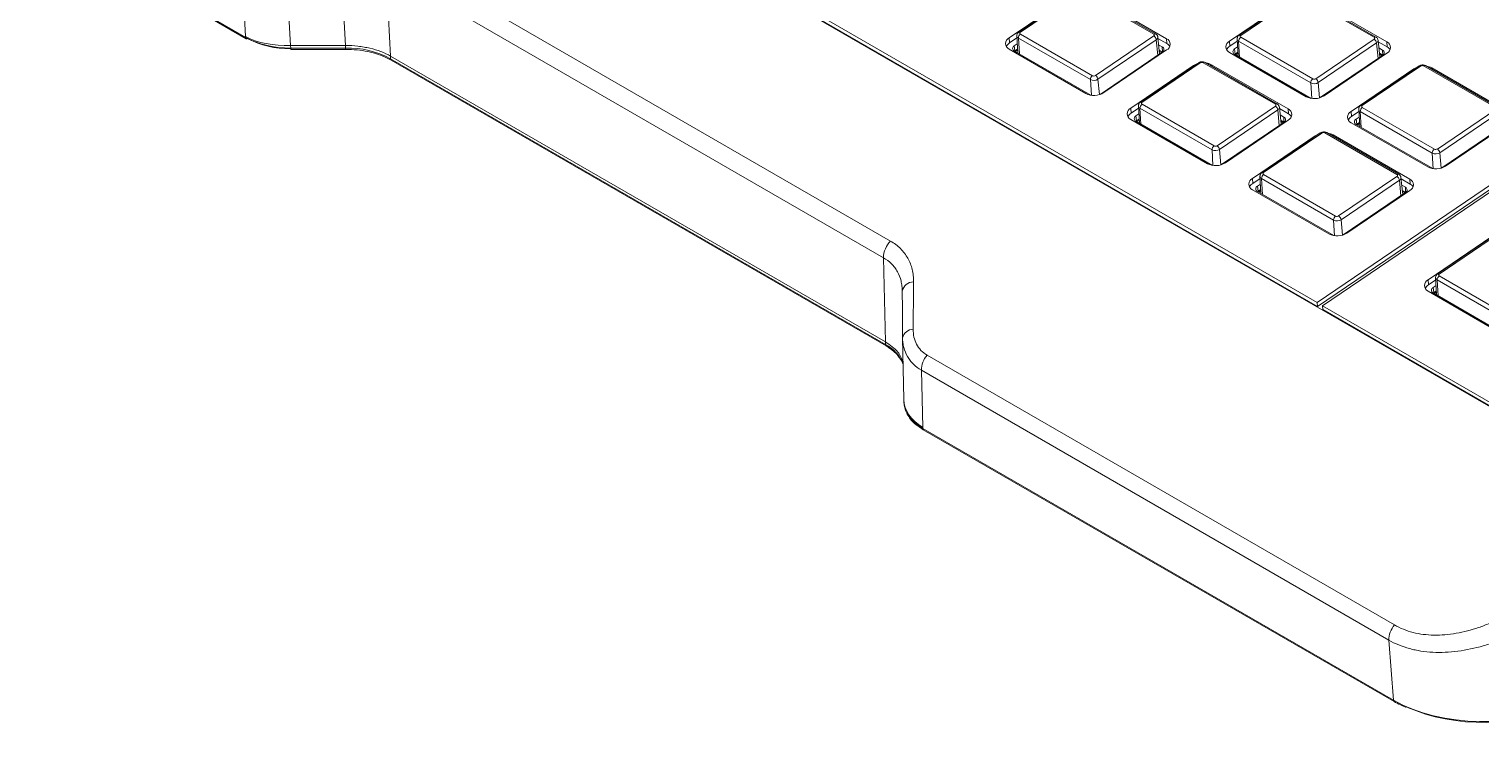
# Model space of a CAD drawing. Header units: millimetres. Extents: x 56 to 1167, y 133 to 726.
# Drawn here: x 753.9 to 981.8, y 426.3 to 536.2 of the extents above; entities that cross this region are included whole.
import ezdxf

# ---------------------------------------------------------------- set-up
doc = ezdxf.new("R2010")
doc.units = ezdxf.units.MM

msp = doc.modelspace()

# ---------------------------------------------------------------- linework, layer by layer
at = {"color": 7, "linetype": 'Continuous', "lineweight": 15}
for p, q in [((1007.501, 462.856), (732.029, 621.883)), ((713.951, 577.54), (787.87, 534.868)), ((714.055, 577.328), (787.973, 534.656)), ((831.677, 565.071), (956.103, 493.241)), ((956.153, 492.619), (831.726, 564.449)), ((811.02, 547.984), (889.127, 502.894)), ((803.558, 533.605), (802.894, 545.865)), ((888.023, 500.274), (809.916, 545.365)), ((809.916, 545.365), (810.645, 531.914)), ((787.859, 535.011), (787.363, 544.162)), ((794.395, 543.482), (794.93, 533.599)), ((917.626, 541.458), (907.764, 534.769)), ((918.432, 541.916), (909.275, 535.704)), ((918.682, 541.891), (909.525, 535.679)), ((930.467, 535.383), (919.154, 541.914)), ((930.748, 535.427), (919.434, 541.958)), ((932.47, 534.658), (920.449, 541.598)), ((952.215, 540.949), (942.353, 534.259)), ((953.021, 541.406), (943.864, 535.195)), ((953.271, 541.381), (944.114, 535.17)), ((965.056, 534.873), (953.743, 541.405)), ((965.337, 534.918), (954.023, 541.449)), ((967.059, 534.149), (955.038, 541.088)), ((1019.75, 536.414), (956.103, 493.241)), ((1020.229, 536.083), (956.153, 492.619)), ((956.952, 492.751), (1020.529, 535.877)), ((787.87, 534.868), (787.859, 535.011)), ((794.94, 533.599), (803.558, 533.605)), ((794.94, 533.599), (794.971, 533.191)), ((803.562, 533.196), (803.562, 533.605)), ((907.826, 533.991), (907.764, 534.769)), ((908.978, 534.773), (907.826, 533.991)), ((908.57, 533.561), (909.029, 533.873)), ((908.669, 532.762), (908.57, 533.561)), ((908.959, 535.102), (909.112, 532.41)), ((920.517, 528.231), (909.204, 534.762)), ((909.275, 535.704), (909.279, 535.707)), ((909.525, 535.383), (920.839, 528.852)), ((921.311, 528.875), (930.468, 535.087)), ((930.852, 534.501), (921.694, 528.289)), ((930.737, 535.433), (930.748, 535.427)), ((931.364, 532.247), (931.093, 534.914)), ((931.093, 534.914), (931.094, 534.9)), ((932.531, 533.88), (931.115, 534.698)), ((931.216, 533.709), (931.79, 533.377)), ((932.531, 533.88), (932.47, 534.658)), ((942.415, 533.482), (942.353, 534.259)), ((943.567, 534.263), (942.415, 533.482)), ((943.548, 534.593), (943.701, 531.901)), ((955.106, 527.722), (943.793, 534.253)), ((943.864, 535.195), (943.868, 535.198)), ((944.114, 534.874), (955.428, 528.343)), ((955.9, 528.366), (965.057, 534.577)), ((965.441, 533.991), (956.284, 527.78)), ((965.326, 534.923), (965.337, 534.918)), ((965.953, 531.738), (965.682, 534.405)), ((965.682, 534.405), (965.683, 534.39)), ((967.12, 533.371), (965.704, 534.188)), ((967.12, 533.371), (967.059, 534.149)), ((794.97, 532.979), (803.562, 532.985)), ((794.971, 533.191), (803.562, 533.196)), ((810.645, 531.914), (888.324, 487.07)), ((810.645, 531.914), (810.645, 531.914)), ((810.645, 531.914), (810.645, 531.506)), ((810.645, 531.506), (888.325, 486.662)), ((810.748, 531.277), (888.428, 486.433)), ((907.769, 532.997), (919.79, 526.057)), ((920.576, 525.793), (908.572, 532.722)), ((908.597, 532.708), (908.669, 532.762)), ((908.669, 532.762), (909.076, 533.038)), ((909.086, 532.862), (908.739, 532.626)), ((931.793, 532.538), (922.024, 525.911)), ((922.613, 526.197), (932.475, 532.886)), ((931.301, 532.871), (931.815, 532.574)), ((931.716, 532.486), (931.317, 532.716)), ((931.815, 532.574), (931.79, 533.377)), ((931.815, 532.574), (931.83, 532.565)), ((942.358, 532.487), (954.379, 525.548)), ((943.159, 533.052), (943.618, 533.363)), ((943.258, 532.252), (943.159, 533.052)), ((955.165, 525.283), (943.161, 532.212)), ((943.186, 532.198), (943.258, 532.252)), ((943.258, 532.252), (943.665, 532.529)), ((943.675, 532.352), (943.328, 532.116)), ((966.382, 532.028), (956.613, 525.402)), ((957.202, 525.687), (967.064, 532.377)), ((965.805, 533.199), (966.379, 532.868)), ((965.89, 532.361), (966.404, 532.064)), ((966.305, 531.976), (965.906, 532.206)), ((966.404, 532.064), (966.379, 532.868)), ((966.404, 532.064), (966.419, 532.055)), ((936.718, 530.437), (926.856, 523.747)), ((937.524, 530.894), (928.367, 524.683)), ((937.774, 530.87), (928.616, 524.658)), ((937.529, 530.897), (937.524, 530.894)), ((949.559, 524.362), (938.245, 530.893)), ((938.515, 530.943), (938.526, 530.937)), ((949.84, 524.406), (938.526, 530.937)), ((951.562, 523.637), (939.541, 530.576)), ((971.307, 529.927), (961.445, 523.238)), ((972.113, 530.385), (962.956, 524.173)), ((972.363, 530.36), (963.205, 524.148)), ((972.118, 530.388), (972.113, 530.385)), ((984.148, 523.852), (972.834, 530.383)), ((973.104, 530.433), (973.115, 530.427)), ((984.429, 523.896), (973.115, 530.427)), ((986.151, 523.127), (974.13, 530.067)), ((928.367, 524.683), (928.371, 524.686)), ((928.617, 524.362), (939.931, 517.831)), ((949.829, 524.411), (949.84, 524.406)), ((926.918, 522.97), (926.856, 523.747)), ((928.07, 523.751), (926.918, 522.97)), ((927.662, 522.54), (928.121, 522.851)), ((927.76, 521.74), (927.662, 522.54)), ((928.051, 524.081), (928.204, 521.389)), ((939.609, 517.21), (928.295, 523.741)), ((940.403, 517.854), (949.56, 524.065)), ((949.944, 523.479), (940.786, 517.268)), ((950.456, 521.226), (950.185, 523.893)), ((950.185, 523.893), (950.186, 523.878)), ((951.623, 522.859), (950.207, 523.676)), ((950.307, 522.687), (950.882, 522.356)), ((950.907, 521.552), (950.882, 522.356)), ((951.623, 522.859), (951.562, 523.637)), ((961.507, 522.46), (961.445, 523.238)), ((962.659, 523.242), (961.507, 522.46)), ((962.251, 522.03), (962.71, 522.342)), ((962.64, 523.571), (962.793, 520.879)), ((974.198, 516.7), (962.884, 523.231)), ((962.956, 524.173), (962.96, 524.176)), ((963.206, 523.852), (974.52, 517.321)), ((974.992, 517.344), (984.149, 523.556)), ((984.533, 522.97), (975.375, 516.758)), ((926.861, 521.975), (938.882, 515.036)), ((939.668, 514.771), (927.664, 521.7)), ((927.689, 521.686), (927.76, 521.74)), ((927.76, 521.74), (928.168, 522.017)), ((928.178, 521.84), (927.831, 521.604)), ((950.884, 521.516), (941.116, 514.89)), ((941.705, 515.175), (951.567, 521.865)), ((956.616, 519.873), (947.458, 513.661)), ((956.866, 519.848), (947.708, 513.636)), ((950.393, 521.849), (950.907, 521.552)), ((950.807, 521.464), (950.409, 521.694)), ((950.907, 521.552), (950.922, 521.543)), ((956.621, 519.876), (956.616, 519.873)), ((968.651, 513.34), (957.337, 519.871)), ((957.607, 519.921), (957.618, 519.915)), ((968.932, 513.384), (957.618, 519.915)), ((961.45, 521.466), (973.471, 514.526)), ((962.349, 521.231), (962.251, 522.03)), ((974.257, 514.261), (962.253, 521.191)), ((962.278, 521.176), (962.349, 521.231)), ((962.349, 521.231), (962.757, 521.507)), ((962.767, 521.331), (962.42, 521.095)), ((985.473, 521.007), (975.705, 514.38)), ((976.294, 514.666), (986.156, 521.355)), ((955.81, 519.415), (945.948, 512.726)), ((970.653, 512.615), (958.633, 519.555)), ((947.143, 513.059), (947.296, 510.367)), ((947.458, 513.661), (947.463, 513.664)), ((947.709, 513.34), (959.023, 506.809)), ((959.494, 506.832), (968.652, 513.044)), ((968.921, 513.39), (968.932, 513.384)), ((946.009, 511.948), (945.948, 512.726)), ((945.953, 510.954), (957.974, 504.014)), ((947.162, 512.73), (946.009, 511.948)), ((946.754, 511.518), (947.213, 511.83)), ((946.852, 510.719), (946.754, 511.518)), ((958.759, 503.749), (946.756, 510.679)), ((946.781, 510.664), (946.852, 510.719)), ((946.852, 510.719), (947.26, 510.995)), ((947.27, 510.819), (946.922, 510.583)), ((958.701, 506.188), (947.387, 512.719)), ((969.036, 512.458), (959.878, 506.246)), ((960.797, 504.154), (970.659, 510.843)), ((969.548, 510.204), (969.277, 512.871)), ((969.277, 512.871), (969.278, 512.857)), ((970.715, 511.837), (969.299, 512.655)), ((969.399, 511.666), (969.974, 511.334)), ((969.485, 510.828), (969.999, 510.531)), ((969.899, 510.443), (969.5, 510.673)), ((969.999, 510.531), (969.974, 511.334)), ((970.715, 511.837), (970.653, 512.615)), ((969.976, 510.495), (960.208, 503.868)), ((969.999, 510.531), (970.014, 510.522)), ((984.193, 503.953), (975.036, 497.741)), ((984.443, 503.928), (975.285, 497.716)), ((983.387, 503.495), (973.525, 496.806)), ((888.324, 487.07), (888.023, 500.274)), ((974.72, 497.139), (974.873, 494.447)), ((975.036, 497.741), (975.04, 497.744)), ((975.286, 497.42), (986.6, 490.889)), ((973.587, 496.028), (973.525, 496.806)), ((973.53, 495.034), (985.551, 488.094)), ((974.739, 496.81), (973.587, 496.028)), ((974.331, 495.598), (974.79, 495.91)), ((974.43, 494.799), (974.331, 495.598)), ((986.337, 487.83), (974.333, 494.759)), ((974.358, 494.745), (974.43, 494.799)), ((974.43, 494.799), (974.837, 495.075)), ((974.847, 494.899), (974.5, 494.663)), ((986.278, 490.268), (974.964, 496.799)), ((956.153, 492.619), (956.103, 493.241)), ((956.952, 492.751), (1008.029, 463.265)), ((957.001, 492.129), (956.952, 492.751)), ((1007.536, 462.956), (957.001, 492.129)), ((888.324, 487.07), (888.325, 487.07)), ((888.325, 486.662), (888.325, 487.07)), ((891.244, 477.998), (891.023, 487.7)), ((894.866, 484.994), (968.253, 442.629)), ((967.361, 440.251), (893.975, 482.616)), ((893.975, 482.616), (894.18, 473.633)), ((891.244, 477.613), (891.244, 478.004)), ((894.18, 473.633), (894.18, 473.496)), ((894.18, 473.496), (968.098, 430.824)), ((894.283, 473.285), (968.201, 430.613)), ((968.098, 430.824), (967.361, 440.251))]:
    msp.add_line(p, q, dxfattribs=at)
at = {"color": 8, "linetype": 'Continuous', "lineweight": 15}
for p, q in [((909.204, 534.762), (909.36, 532.267)), ((930.852, 534.501), (931.082, 532.056)), ((943.793, 534.253), (943.949, 531.758)), ((965.441, 533.991), (965.671, 531.546)), ((908.63, 532.688), (908.669, 532.762)), ((931.815, 532.574), (931.825, 532.561)), ((943.219, 532.179), (943.258, 532.252)), ((966.404, 532.064), (966.414, 532.051)), ((936.724, 530.352), (936.718, 530.437)), ((939.559, 530.34), (939.541, 530.576)), ((971.313, 529.843), (971.307, 529.927)), ((974.148, 529.831), (974.13, 530.067)), ((920.517, 528.231), (920.671, 525.779)), ((921.694, 528.289), (921.922, 525.88)), ((955.106, 527.722), (955.26, 525.27)), ((956.284, 527.78), (956.511, 525.37)), ((928.295, 523.741), (928.452, 521.246)), ((949.944, 523.479), (950.174, 521.035)), ((962.884, 523.231), (963.041, 520.736)), ((927.722, 521.667), (927.76, 521.74)), ((950.907, 521.552), (950.917, 521.539)), ((962.311, 521.157), (962.349, 521.231)), ((955.816, 519.331), (955.81, 519.415)), ((958.651, 519.319), (958.633, 519.555)), ((939.609, 517.21), (939.763, 514.758)), ((940.786, 517.268), (941.013, 514.858)), ((974.198, 516.7), (974.352, 514.248)), ((975.375, 516.758), (975.602, 514.349)), ((946.814, 510.645), (946.852, 510.719)), ((947.387, 512.719), (947.544, 510.224)), ((969.036, 512.458), (969.266, 510.013)), ((969.999, 510.531), (970.009, 510.518)), ((958.701, 506.188), (958.855, 503.736)), ((959.878, 506.246), (960.105, 503.837)), ((974.391, 494.726), (974.43, 494.799)), ((974.964, 496.799), (975.121, 494.304))]:
    msp.add_line(p, q, dxfattribs=at)
at = {"color": 7, "linetype": 'Continuous', "lineweight": 15, "flags": 128}
for points in [[(937.23, 530.695), (937.02, 530.608), (936.718, 530.437)], [(971.819, 530.186), (971.609, 530.098), (971.307, 529.927)], [(956.322, 519.674), (956.112, 519.586), (955.81, 519.415)]]:
    msp.add_lwpolyline(points, dxfattribs=at)
at = {"color": 8, "linetype": 'Continuous', "lineweight": 15}
for centre, radius, start, end in [((909.379, 535.49), 0.239, 52.45009, 114.51836), ((788.111, 534.855), 0.242, 176.94754, 235.13008), ((909.389, 535.153), 0.432, 185.32751, 244.57063), ((930.644, 535.183), 0.266, 69.49907, 131.46527), ((930.627, 534.91), 0.467, 298.79366, 358.7209), ((943.978, 534.643), 0.432, 185.32753, 244.57048), ((943.968, 534.98), 0.239, 52.46143, 114.5072), ((965.233, 534.674), 0.266, 69.4967, 131.46764), ((965.216, 534.401), 0.467, 298.79191, 358.72406), ((757.682, 533.127), 37.288, 359.77335, 0.09811), ((765.939, 533.133), 37.623, 359.77408, 0.09596), ((810.879, 531.474), 0.236, 172.25475, 236.43146), ((937.629, 530.69), 0.231, 51.20627, 115.77514), ((938.422, 530.693), 0.267, 69.51394, 131.46374), ((972.218, 530.18), 0.231, 51.21051, 115.76956), ((973.011, 530.184), 0.266, 69.51198, 131.46576), ((928.471, 524.468), 0.239, 52.46059, 114.5073), ((949.736, 524.162), 0.266, 69.49907, 131.46527), ((928.481, 524.131), 0.432, 185.32767, 244.57046), ((949.719, 523.889), 0.467, 298.79139, 358.72466), ((963.07, 523.622), 0.432, 185.32719, 244.57082), ((963.06, 523.959), 0.239, 52.45115, 114.51748), ((956.721, 519.668), 0.231, 51.20741, 115.77288), ((957.514, 519.672), 0.267, 69.51394, 131.46374), ((947.573, 513.11), 0.432, 185.32734, 244.57079), ((947.562, 513.447), 0.239, 52.4503, 114.51758), ((968.827, 513.14), 0.266, 69.49907, 131.46527), ((968.811, 512.867), 0.467, 298.78996, 358.7246), ((975.15, 497.19), 0.432, 185.32858, 244.56955), ((975.14, 497.527), 0.239, 52.45174, 114.51614), ((888.576, 486.637), 0.253, 174.44938, 233.50395), ((885.97, 481.751), 5.446, 19.03984, 64.377), ((894.421, 473.483), 0.242, 176.94754, 235.13008), ((968.339, 430.811), 0.242, 176.94448, 235.17104)]:
    msp.add_arc(centre, radius, start, end, dxfattribs=at)
at = {"color": 7, "linetype": 'Continuous', "lineweight": 15}
for centre, radius, start, end in [((788.077, 534.881), 0.248, 245.16239, 306.14773), ((908.176, 533.884), 0.976, 114.95564, 245.3922), ((908.546, 532.839), 1.358, 122.01389, 154.99666), ((908.765, 533.142), 0.462, 114.956, 245.39202), ((909.969, 534.759), 0.766, 125.42975, 179.77377), ((909.593, 535.532), 0.163, 114.95575, 245.39197), ((930.399, 535.235), 0.163, 294.95608, 65.39151), ((930.024, 534.377), 0.837, 8.47447, 57.94869), ((932.063, 533.771), 0.976, 294.95584, 65.39217), ((931.946, 532.785), 1.241, 33.11714, 61.87986), ((942.765, 533.375), 0.976, 114.95586, 245.39199), ((943.135, 532.33), 1.358, 122.01391, 154.99721), ((944.558, 534.25), 0.766, 125.42963, 179.77389), ((944.182, 535.022), 0.163, 114.95574, 245.39178), ((964.988, 534.725), 0.163, 294.95515, 65.39232), ((964.613, 533.868), 0.837, 8.47478, 57.94853), ((966.652, 533.261), 0.976, 294.95568, 65.39215), ((803.562, 533.055), 8.592, 179.89489, 180.50659), ((803.86, 518.765), 14.434, 61.96325, 91.18142), ((931.597, 532.957), 0.462, 294.9562, 65.39205), ((943.354, 532.633), 0.462, 114.95548, 245.39205), ((966.187, 532.447), 0.462, 294.95553, 65.39195), ((966.535, 532.276), 1.241, 33.11683, 61.87983), ((938.03, 530.466), 0.478, 63.25638, 122.39057), ((938.398, 528.493), 2.376, 61.26198, 83.40044), ((972.619, 529.956), 0.478, 63.25613, 122.3905), ((972.988, 527.983), 2.376, 61.26165, 83.40088), ((921.283, 528.228), 0.766, 125.42975, 179.77377), ((921.055, 529.298), 1.194, 243.25632, 302.3906), ((921.054, 529.279), 0.478, 243.25639, 302.39052), ((920.866, 528.166), 0.837, 8.47455, 57.9488), ((955.872, 527.719), 0.766, 125.42963, 179.77389), ((955.644, 528.788), 1.194, 243.25639, 302.39035), ((955.643, 528.77), 0.478, 243.25606, 302.39128), ((955.455, 527.656), 0.837, 8.47487, 57.94841), ((921.079, 528.615), 2.864, 243.25628, 302.39047), ((929.061, 523.738), 0.766, 125.42975, 179.77377), ((928.685, 524.51), 0.163, 114.95536, 245.39236), ((949.491, 524.213), 0.163, 294.95534, 65.39225), ((955.668, 528.106), 2.864, 243.25629, 302.39059), ((927.268, 522.863), 0.976, 114.95578, 245.39206), ((927.638, 521.818), 1.358, 122.01392, 154.99707), ((927.857, 522.121), 0.462, 114.95543, 245.39224), ((949.116, 523.356), 0.837, 8.47488, 57.9485), ((950.689, 521.936), 0.462, 294.95547, 65.39205), ((951.155, 522.749), 0.976, 294.95564, 65.3922), ((951.038, 521.764), 1.241, 33.11727, 61.87973), ((961.857, 522.353), 0.976, 114.95574, 245.3921), ((962.227, 521.308), 1.358, 122.01482, 154.99542), ((963.65, 523.228), 0.766, 125.42963, 179.77389), ((963.274, 524.001), 0.163, 114.95574, 245.39178), ((957.122, 519.444), 0.478, 63.25638, 122.39057), ((957.49, 517.471), 2.376, 61.26164, 83.40077), ((962.446, 521.611), 0.462, 114.95663, 245.39162), ((940.375, 517.207), 0.766, 125.42975, 179.77377), ((940.146, 518.258), 0.478, 243.25592, 302.391), ((939.958, 517.144), 0.837, 8.47496, 57.94861), ((940.147, 518.276), 1.194, 243.25625, 302.39051), ((974.964, 516.697), 0.766, 125.42963, 179.77389), ((974.736, 517.767), 1.194, 243.25653, 302.39053), ((974.735, 517.748), 0.478, 243.25701, 302.39034), ((974.547, 516.635), 0.837, 8.47404, 57.94879), ((940.171, 517.594), 2.864, 243.25624, 302.39058), ((948.153, 512.716), 0.766, 125.42975, 179.77377), ((947.777, 513.489), 0.163, 114.95536, 245.39236), ((968.583, 513.192), 0.163, 294.95682, 65.39077), ((968.208, 512.334), 0.837, 8.47406, 57.94888), ((974.76, 517.084), 2.864, 243.25636, 302.39038), ((946.36, 511.841), 0.976, 114.95566, 245.39218), ((946.729, 510.796), 1.358, 122.01483, 154.99528), ((946.949, 511.099), 0.462, 114.95657, 245.39181), ((969.781, 510.914), 0.462, 294.95553, 65.39272), ((970.247, 511.728), 0.976, 294.95603, 65.39215), ((970.13, 510.742), 1.241, 33.11701, 61.87999), ((959.467, 506.185), 0.766, 125.42975, 179.77377), ((959.238, 507.255), 1.194, 243.25639, 302.39069), ((959.238, 507.236), 0.478, 243.25686, 302.39005), ((959.05, 506.123), 0.837, 8.47413, 57.94899), ((959.263, 506.572), 2.864, 243.25632, 302.39037), ((891.869, 500.195), 3.847, 135.45974, 178.8239), ((975.73, 496.796), 0.766, 125.42975, 179.77377), ((975.354, 497.569), 0.163, 114.95684, 245.39088), ((892.783, 494.65), 1.84, 90.97199, 168.59882), ((973.937, 495.921), 0.976, 114.9559, 245.39228), ((974.307, 494.876), 1.358, 122.01511, 154.99588), ((974.526, 495.179), 0.462, 114.95632, 245.39206), ((892.721, 487.309), 1.742, 91.1134, 167.05891), ((897.754, 482.555), 3.78, 139.82233, 179.07472), ((971.141, 440.19), 3.78, 139.82233, 179.07472)]:
    msp.add_arc(centre, radius, start, end, dxfattribs=at)
for centre, major_axis, ratio, start_param, end_param in [((794.923, 539.445), (9.979, 0.647), 0.5838581, 3.888744, 4.6752579), ((794.959, 538.964), (10.017, 0.038), 0.5762994, 3.9238728, 4.7113338), ((794.959, 538.555), (9.518, 0), 0.5761928, 3.9452748, 4.7134984), ((829.19, 85.805), (-34.267, 447.793), 0.022245, 6.2814974, 6.2824445), ((827.838, 79.958), (-24.292, 453.646), 0.0220023, 6.2816246, 6.2820213), ((892.64, 454.241), (-1.141, 113.236), 0.0118349, 1.202329, 1.2707187), ((895.14, 454.276), (0.085, 115.408), 0.0225244, 1.1963407, 1.2647304), ((901.244, 477.607), (10, 0), 0.5807884, 3.1404727, 3.442505), ((901.244, 478.068), (10, 0.114), 0.6194216, 3.1343367, 3.9208506), ((982.281, 438.997), (20.039, 0.037), 0.5761268, 3.924983, 5.4296582), ((982.281, 438.589), (19.54, -0.002), 0.5761136, 4.0516186, 5.4162533)]:
    msp.add_ellipse(centre, major_axis=major_axis, ratio=ratio, start_param=start_param, end_param=end_param, dxfattribs=at)
at = {"color": 8, "linetype": 'Continuous', "lineweight": 15}
msp.add_ellipse((901.244, 477.607), major_axis=(10, 0), ratio=0.5807884, start_param=3.442505, end_param=3.9279337, dxfattribs=at)
at = {"color": 7, "linetype": 'Continuous', "lineweight": 15}
for points, knots in [([(803.562, 533.605), (804.223, 533.593), (804.873, 533.554), (805.832, 533.444), (806.149, 533.398), (806.778, 533.29), (807.09, 533.227), (807.999, 533.013), (808.574, 532.838), (809.663, 532.424), (810.177, 532.183), (810.645, 531.914)], [0, 0, 0, 0, 0.25, 0.25, 0.375, 0.375, 0.5, 0.5, 0.75, 0.75, 1, 1, 1, 1]), ([(909.279, 535.707), (909.233, 535.672), (909.139, 535.6), (909.035, 535.454), (908.966, 535.287), (908.961, 535.169), (908.959, 535.11)], [0, 0, 0, 0, 0.2356851, 0.4833071, 0.7393839, 1, 1, 1, 1]), ([(931.094, 534.9), (931.085, 534.956), (931.068, 535.066), (930.988, 535.215), (930.878, 535.343), (930.783, 535.404), (930.737, 535.433)], [0, 0, 0, 0, 0.2597388, 0.5153163, 0.7631411, 1, 1, 1, 1]), ([(943.868, 535.198), (943.822, 535.163), (943.728, 535.091), (943.624, 534.944), (943.555, 534.778), (943.55, 534.66), (943.548, 534.601)], [0, 0, 0, 0, 0.23568702, 0.48330718, 0.73938427, 1, 1, 1, 1]), ([(965.683, 534.391), (965.674, 534.446), (965.657, 534.556), (965.577, 534.706), (965.467, 534.834), (965.372, 534.894), (965.326, 534.923)], [0, 0, 0, 0, 0.2597357, 0.5153123, 0.7631474, 1, 1, 1, 1]), ([(803.562, 532.985), (803.871, 532.98), (804.773, 532.967), (806.252, 532.809), (807.92, 532.455), (809.46, 531.949), (810.32, 531.5), (810.748, 531.277)], [0, 0, 0, 0, 0.115905, 0.3378529, 0.5597577, 0.7812093, 1, 1, 1, 1]), ([(938.515, 530.943), (938.442, 530.975), (938.297, 531.041), (938.019, 531.058), (937.742, 531.015), (937.6, 530.936), (937.529, 530.897)], [0, 0, 0, 0, 0.2511919, 0.5015951, 0.7512003, 1, 1, 1, 1]), ([(973.104, 530.433), (973.031, 530.466), (972.886, 530.531), (972.608, 530.549), (972.331, 530.505), (972.189, 530.427), (972.118, 530.388)], [0, 0, 0, 0, 0.2511977, 0.5015997, 0.7512015, 1, 1, 1, 1]), ([(928.371, 524.686), (928.325, 524.651), (928.231, 524.579), (928.127, 524.432), (928.058, 524.266), (928.053, 524.148), (928.051, 524.089)], [0, 0, 0, 0, 0.235687, 0.4833085, 0.7393846, 1, 1, 1, 1]), ([(950.186, 523.879), (950.177, 523.934), (950.16, 524.044), (950.08, 524.194), (949.97, 524.322), (949.875, 524.382), (949.829, 524.411)], [0, 0, 0, 0, 0.2597347, 0.515312, 0.763146, 1, 1, 1, 1]), ([(962.96, 524.176), (962.914, 524.141), (962.82, 524.069), (962.716, 523.923), (962.647, 523.756), (962.642, 523.638), (962.64, 523.579)], [0, 0, 0, 0, 0.23568702, 0.48330718, 0.73938427, 1, 1, 1, 1]), ([(957.607, 519.921), (957.534, 519.954), (957.388, 520.019), (957.11, 520.037), (956.834, 519.993), (956.692, 519.915), (956.621, 519.876)], [0, 0, 0, 0, 0.2511978, 0.5016003, 0.751201, 1, 1, 1, 1]), ([(947.463, 513.664), (947.417, 513.629), (947.323, 513.557), (947.219, 513.411), (947.15, 513.244), (947.145, 513.126), (947.143, 513.067)], [0, 0, 0, 0, 0.235687, 0.4833085, 0.7393846, 1, 1, 1, 1]), ([(969.278, 512.857), (969.269, 512.913), (969.252, 513.023), (969.172, 513.172), (969.062, 513.3), (968.967, 513.36), (968.921, 513.39)], [0, 0, 0, 0, 0.2597429, 0.5153206, 0.7631455, 1, 1, 1, 1]), ([(889.127, 502.894), (889.721, 502.551), (890.244, 502.152), (890.927, 501.474), (891.137, 501.234), (891.524, 500.727), (891.698, 500.461), (892.159, 499.639), (892.386, 499.055), (892.612, 498.125), (892.667, 497.804), (892.739, 497.155), (892.755, 496.825), (892.752, 496.49)], [0, 0, 0, 0, 0.25, 0.25, 0.375, 0.375, 0.5, 0.5, 0.75, 0.75, 0.875, 0.875, 1, 1, 1, 1]), ([(890.979, 495.014), (890.977, 495.294), (890.961, 495.569), (890.896, 496.109), (890.848, 496.375), (890.657, 497.147), (890.47, 497.629), (890.094, 498.304), (889.952, 498.522), (889.639, 498.937), (889.469, 499.132), (888.919, 499.682), (888.499, 500.002), (888.023, 500.274)], [0, 0, 0, 0, 0.125, 0.125, 0.25, 0.25, 0.5, 0.5, 0.625, 0.625, 0.75, 0.75, 1, 1, 1, 1]), ([(975.04, 497.744), (974.994, 497.709), (974.9, 497.637), (974.796, 497.491), (974.727, 497.324), (974.722, 497.207), (974.72, 497.147)], [0, 0, 0, 0, 0.235687, 0.4833113, 0.7393871, 1, 1, 1, 1]), ([(892.687, 489.051), (892.683, 488.63), (892.726, 488.217), (892.905, 487.424), (893.041, 487.05), (893.408, 486.349), (893.642, 486.021), (894.191, 485.449), (894.507, 485.201), (894.866, 484.994)], [0, 0, 0, 0, 0.25, 0.25, 0.5, 0.5, 0.75, 0.75, 1, 1, 1, 1]), ([(891.112, 483.775), (890.904, 484.363), (890.469, 485.595), (889.061, 486.564), (888.325, 487.07)], [0, 0, 0, 0, 0.4773612, 1, 1, 1, 1]), ([(888.428, 486.433), (888.639, 486.308), (889.074, 486.05), (889.406, 485.753), (889.576, 485.6)], [0, 0, 0, 0, 0.4855532, 1, 1, 1, 1]), ([(889.576, 485.6), (889.729, 485.482), (890.121, 485.178), (890.356, 484.837), (890.501, 484.628)], [0, 0, 0, 0, 0.3880878, 1, 1, 1, 1]), ([(893.975, 482.616), (893.503, 482.891), (893.085, 483.211), (892.536, 483.754), (892.367, 483.946), (892.054, 484.352), (891.913, 484.564), (891.537, 485.218), (891.348, 485.683), (891.155, 486.42), (891.106, 486.672), (891.041, 487.18), (891.024, 487.438), (891.023, 487.7)], [0, 0, 0, 0, 0.25, 0.25, 0.375, 0.375, 0.5, 0.5, 0.75, 0.75, 0.875, 0.875, 1, 1, 1, 1]), ([(890.501, 484.628), (890.573, 484.542), (890.889, 484.167), (891.019, 483.772), (891.119, 483.469)], [0, 0, 0, 0, 0.2310027, 1, 1, 1, 1]), ([(891.756, 475.746), (891.905, 475.485), (892.249, 474.883), (893.1, 474.046), (893.89, 473.538), (894.283, 473.285)], [0, 0, 0, 0, 0.278366, 0.6406816, 1, 1, 1, 1]), ([(968.253, 442.629), (969.145, 442.113), (970.118, 441.725), (971.698, 441.326), (972.239, 441.226), (973.335, 441.088), (973.892, 441.051), (975.025, 441.033), (975.6, 441.054), (976.769, 441.152), (977.365, 441.23), (979.135, 441.538), (980.307, 441.843), (982.055, 442.432), (982.637, 442.65), (983.796, 443.129), (984.364, 443.386), (986.041, 444.206), (987.119, 444.817), (988.679, 445.825), (989.191, 446.178), (990.177, 446.901), (990.652, 447.272), (992.028, 448.415), (992.878, 449.214), (993.657, 450.054)], [0, 0, 0, 0, 0.125, 0.125, 0.1875, 0.1875, 0.25, 0.25, 0.3125, 0.3125, 0.375, 0.375, 0.5, 0.5, 0.5625, 0.5625, 0.625, 0.625, 0.75, 0.75, 0.8125, 0.8125, 0.875, 0.875, 1, 1, 1, 1]), ([(996.075, 447.573), (995.194, 446.662), (994.229, 445.801), (992.662, 444.577), (992.12, 444.181), (990.994, 443.413), (990.409, 443.039), (988.627, 441.98), (987.396, 441.345), (985.482, 440.507), (984.832, 440.246), (983.512, 439.767), (982.852, 439.552), (980.868, 438.981), (979.542, 438.698), (977.545, 438.437), (976.875, 438.378), (975.564, 438.32), (974.919, 438.322), (973.652, 438.385), (973.029, 438.447), (972.112, 438.588), (971.808, 438.643), (971.208, 438.769), (970.909, 438.841), (969.444, 439.239), (968.359, 439.682), (967.361, 440.251)], [0, 0, 0, 0, 0.125, 0.125, 0.1875, 0.1875, 0.25, 0.25, 0.375, 0.375, 0.4375, 0.4375, 0.5, 0.5, 0.625, 0.625, 0.6875, 0.6875, 0.75, 0.75, 0.8125, 0.8125, 0.84375, 0.84375, 0.875, 0.875, 1, 1, 1, 1]), ([(968.201, 430.613), (968.52, 430.432), (969.114, 430.094), (969.784, 429.81), (970.095, 429.678)], [0, 0, 0, 0, 0.5356682, 1, 1, 1, 1])]:
    msp.add_open_spline(points, degree=3, knots=knots, dxfattribs=at)

doc.saveas('drawing.dxf')
